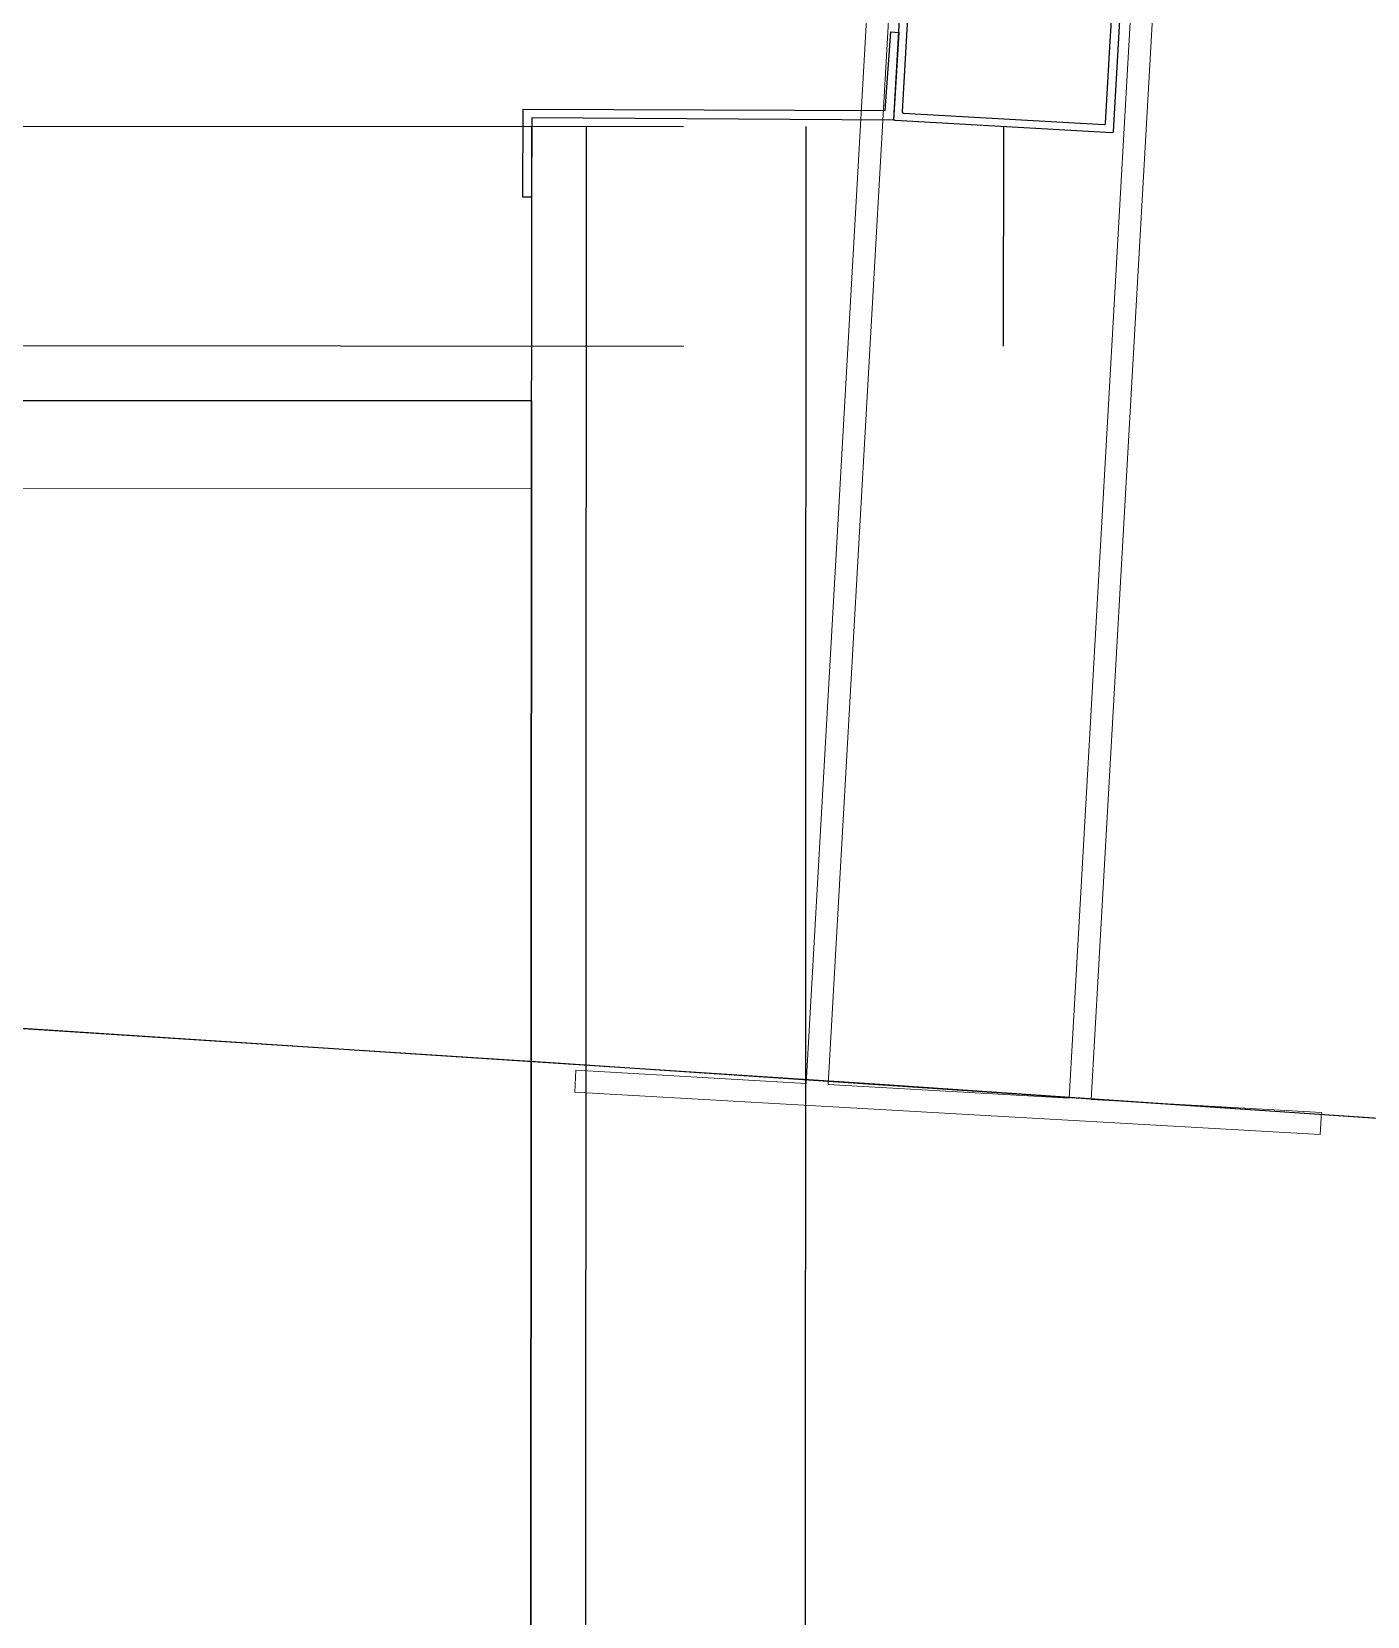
# Model space of a CAD drawing. Header units: millimetres. Extents: x 62878 to 70819, y -67946 to -61850.
# Drawn here: x 66218.29 to 66248.7, y -61911.6 to -61875.52 of the extents above; entities that cross this region are included whole.
import ezdxf

# ---------------------------------------------------------------- set-up
doc = ezdxf.new("R2010")
doc.units = ezdxf.units.MM
doc.linetypes.add('HIDDEN', pattern=[0.375, 0.25, -0.125])
doc.layers.add('alan hesabı1', color=7, linetype='Continuous', plot=False)
for name, color, linetype, lineweight in [('BA DÖŞ.-yeni', 11, 'Continuous', 30), ('Dog_dos_yeni', 63, 'Continuous', 5), ('DOGRAMA', 171, 'Continuous', 0), ('DUV.ALÇ.-yeni', 20, 'Continuous', 25), ('GOR-2', 152, 'Continuous', 20)]:
    doc.layers.add(name, color=color, linetype=linetype, lineweight=lineweight)
doc.layers.add('profil-yeni', color=13, linetype='Continuous')

msp = doc.modelspace()

# ---------------------------------------------------------------- linework, layer by layer
msp.add_lwpolyline([(68896.02066502631, -63031.43519410248), (69030.25944186504, -63071.18378898385), (69185.2789618937, -62547.65255934227), (68892.99857577804, -62461.10726346668, 1.044367817173394), (68063.1984222013, -62298.72991434322, 0.2043746373996395), (63106.96025407397, -62494.78258919505, 0.3539527355379972), (62932.93996584662, -62997.825353625), (63753.18486962488, -65779.59786478638), (64154.95366467919, -67142.15251756221), (65336.72250243354, -66792.62198400985), (65336.69978150922, -66829.11190277508), (65270.53542169294, -66829.0707046726, 0.6267890062731037), (65270.19918370779, -67369.07059999109), (65531.84452784718, -67369.23351688065, 0.9262424964682344), (66130.08755876668, -67369.60602071379), (66391.73290290477, -67369.76893760463, 0.6267427171847498), (66392.06914089088, -66829.76904228561), (66326.14716633759, -66829.72799510749), (66326.16988726193, -66793.2380763422), (67506.155742504, -67144.12829054108), (68467.02457055586, -63899.0863823687), (68625.20366853199, -63946.03714330423), (68896.02440533682, -63031.42256234252)], format="xyb")
at = {"layer": 'alan hesabı1', "linetype": 'ByBlock'}
msp.add_lwpolyline([(66647.4552235203, -62885.83101713347), (66649.1379606215, -62873.44479915344), (66669.49330280747, -62774.99654999247), (66685.66495286801, -62696.64811200982), (66805.79807909613, -62114.62693577062), (66821.96972915664, -62036.27849778799), (66836.77291750918, -61964.55998543794), (66351.9312711709, -61892.56693097048), (66333.84387313348, -62022.50455545043), (66229.59362957574, -62014.51193881614), (66229.67030872914, -61883.92682452557), (65842.73963030666, -61883.69961991503), (65842.15134581219, -62828.48747723356), (66227.12784370041, -62828.72718787505), (66275.87241357013, -62835.3494107631), (66434.41600371414, -62856.88844565889)], close=True, dxfattribs=at)
at = {"layer": 'alan hesabı1'}
msp.add_lwpolyline([(66851.63364827167, -61966.76662219716), (67136.26922893984, -62009.03152459813), (67118.51350333827, -62128.6085490246), (67161.24522590151, -62137.42866696915), (67098.02816594265, -62443.70278761339), (67058.57431497841, -62435.55924464353), (67034.31683988785, -62553.0819016164), (67073.77069085187, -62561.22544458622), (66999.57278822848, -62921.05333364969), (66649.1379606215, -62873.44479915344), (66647.4552235203, -62885.83101713347), (66434.41600371414, -62856.88844565889), (66275.87241357013, -62835.3494107631), (66227.12784370041, -62828.72718787505), (65842.15134581219, -62828.48747723356), (65842.73963030666, -61883.69961991503), (66229.67030872914, -61883.92682452557), (66229.59362957574, -62014.51193881614), (66333.84387313348, -62022.50455545043), (66351.9312711709, -61892.56693097048), (66836.77291750918, -61964.55998543794)], close=True, dxfattribs=at)
at = {"layer": 'BA DÖŞ.-yeni', "linetype": 'HIDDEN', "ltscale": 150}
msp.add_arc((65815.0392658321, -68607.15258971277), 6697.93692342701, 70.74616030420842, 109.2968468472022, dxfattribs=at)
at = {"layer": 'Dog_dos_yeni'}
for points in [[(66247.6237845773, -61900.62865202386), (66230.65110206237, -61899.66529941493), (66230.67943596267, -61899.16610287038), (66235.9209996805, -61899.46360882312), (66237.59269979599, -61870.01101269436), (66238.09189634054, -61870.03934659464), (66236.420196225, -61899.4919427234), (66241.91135821518, -61899.80361562628), (66243.58305833058, -61870.35101949752), (66244.08225487522, -61870.37935339777), (66242.4105547597, -61899.83194952655), (66247.65211847753, -61900.12945547928), (66247.6237845773, -61900.62865202386)], [(66247.62378457724, -61900.62865202402), (66230.65110206237, -61899.66529941512), (66230.67943596267, -61899.16610287056), (66235.92099968047, -61899.46360882331), (66237.59269979599, -61870.01101269455), (66238.09189634054, -61870.03934659481), (66236.420196225, -61899.49194272357), (66241.91135821518, -61899.80361562647), (66243.58305833061, -61870.3510194977), (66244.08225487516, -61870.37935339796), (66242.41055475967, -61899.83194952674), (66247.65211847753, -61900.12945547949), (66247.62378457724, -61900.62865202402)]]:
    msp.add_lwpolyline(points, close=True, dxfattribs=at)
at = {"layer": 'DOGRAMA', "lineweight": -2, "ltscale": 0.5}
msp.add_lwpolyline([(66243.507430206, -61867.27178576382), (66242.91015158845, -61877.79484892305, -0.4142135623729288), (66242.87849976175, -61877.82310068171), (66237.94643790156, -61877.54316174712, -0.4142135623729288), (66237.9181861429, -61877.51150992041), (66238.51546476042, -61866.9884467612, -0.4142135623732619)], format="xyb", dxfattribs=at)
msp.add_lwpolyline([(66238.23389962017, -61875.12556671065), (66238.21406589, -61875.47500429182), (66238.10809710302, -61877.34199936847, 0.4142135623730953), (66238.13634886165, -61877.37365119516), (66242.70898920982, -61877.63318972157, 0.4142135623730951), (66242.74064103648, -61877.60493796293), (66242.84660982351, -61875.73794288629), (66242.86644355365, -61875.38850530508), (66243.29371876968, -61867.86062141319, 0.4142135623730951), (66243.26546701096, -61867.82896958651), (66238.69282666282, -61867.56943106011, 0.4142135623722071), (66238.66117483615, -61867.59768281876)], format="xyb", close=True, dxfattribs=at)
at = {"layer": 'DOGRAMA', "lineweight": -2}
msp.add_lwpolyline([(68355.72808668052, -61957.86010398282, 0.2737364000647933), (68066.90955003549, -62277.7212358757, 0.2092949010110247), (68023.71017518625, -62283.85188166666, 0.1983676314706158), (63201.05260393125, -62451.10786955556)], format="xyb", dxfattribs=at)
at = {"layer": 'DUV.ALÇ.-yeni', "linetype": 'HIDDEN', "ltscale": 75}
for p, q in [((65426.88257054253, -61877.20542873688), (66240.41246883164, -61877.68313121442)), ((65426.87963455705, -61882.20542787485), (66240.40953284613, -61882.68313035241))]:
    msp.add_line(p, q, dxfattribs=at)
at = {"layer": 'DUV.ALÇ.-yeni', "ltscale": 75}
for p, q in [((66229.59362957574, -62014.51193881614), (66229.67397870813, -61877.67682560309)), ((66230.84430963692, -62013.35415714416), (66230.92397849262, -61877.67755959947)), ((66235.84408541414, -62013.73747798525), (66235.92397763062, -61877.68049558494))]:
    msp.add_line(p, q, dxfattribs=at)
at = {"layer": 'DUV.ALÇ.-yeni', "linetype": 'ByBlock'}
msp.add_line((66240.41246883164, -61877.68313121442), (66240.40953284613, -61882.68313035241), dxfattribs=at)
at = {"layer": 'GOR-2', "ltscale": 75}
msp.add_line((65434.28258867683, -61885.4597754291), (66229.66913433585, -61885.92682418079), dxfattribs=at)
at = {"layer": 'profil-yeni'}
msp.add_lwpolyline([(66237.85083145264, -61875.52424969936), (66238.03025371321, -61875.53706434918), (66237.90784275101, -61877.53341612149), (66229.67517311173, -61877.48678729791), (66229.6714321688, -61879.2867834105), (66229.47143260072, -61879.28636775016), (66229.47558920392, -61877.28637206953), (66237.72259896803, -61877.31967623082), (66237.85083145264, -61875.52424969936)], dxfattribs=at)

doc.saveas('drawing.dxf')
